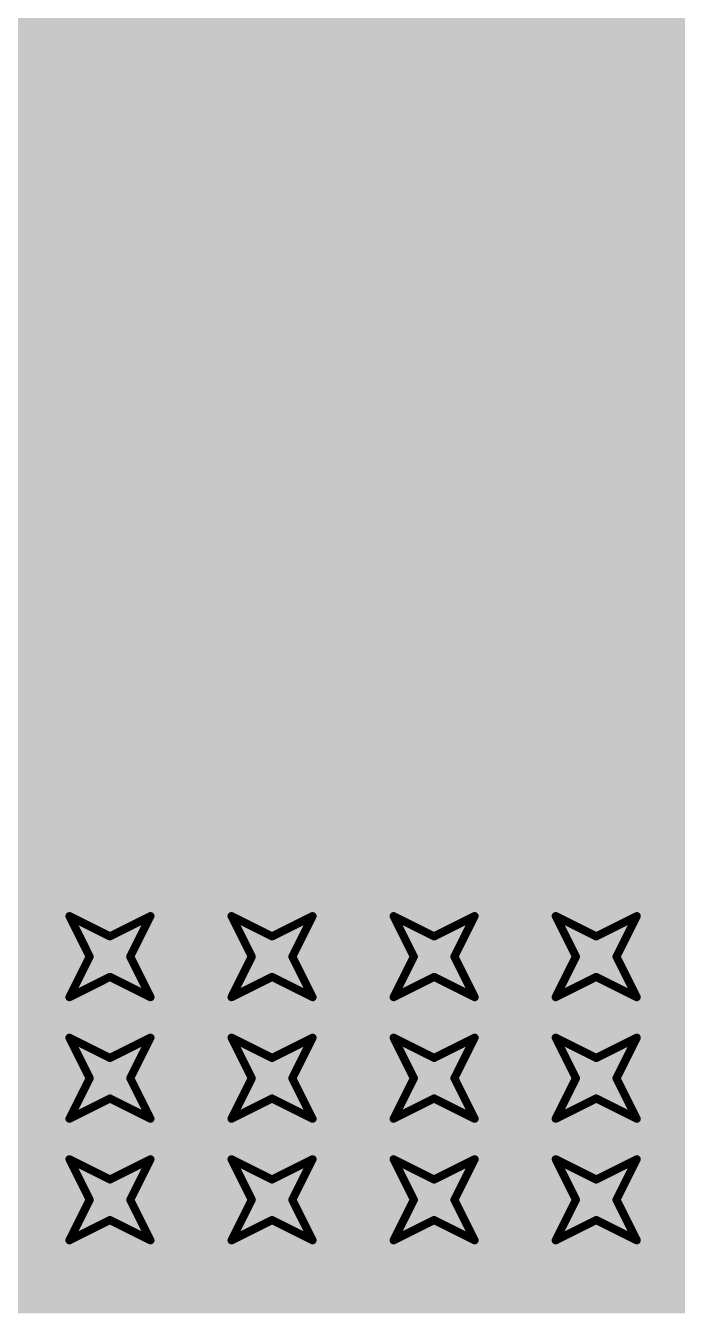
# Model space of a CAD drawing. Header units: inches. Extents: x -11 to 1110, y -7 to 455.
# Drawn here: x 657 to 661.09, y 25.48 to 33.55 of the extents above; entities that cross this region are included whole.
import ezdxf

# ---------------------------------------------------------------- set-up
doc = ezdxf.new("R2010")
doc.units = ezdxf.units.IN
for name, color, linetype in [('Bottom Layer', 5, 'Continuous'), ('Bottom Solder', 6, 'Continuous'), ('Drill Drawing', 1, 'Continuous'), ('Top Layer', 1, 'Continuous'), ('Top Solder', 216, 'Continuous'), ('Via Holes', 16, 'Continuous')]:
    doc.layers.add(name, color=color, linetype=linetype)

msp = doc.modelspace()

# ---------------------------------------------------------------- hatches: boundary and pattern name
at = {"layer": 'Bottom Layer'}
msp.add_hatch(color=5, dxfattribs=at).paths.add_polyline_path([(670.0012, 25.4762), (621.9444, 25.4762), (621.9444, 45.8724), (670.0012, 45.8724)])
h = msp.add_hatch(color=5, dxfattribs=at)
edge = h.paths.add_edge_path()
edge.add_arc((657.5298, 27.7114), 0.3, 0, 360)
h = msp.add_hatch(color=5, dxfattribs=at)
edge = h.paths.add_edge_path()
edge.add_arc((658.5458, 27.7114), 0.3, 0, 360)
h = msp.add_hatch(color=5, dxfattribs=at)
edge = h.paths.add_edge_path()
edge.add_arc((659.5618, 27.7114), 0.3, 0, 360)
h = msp.add_hatch(color=5, dxfattribs=at)
edge = h.paths.add_edge_path()
edge.add_arc((660.5778, 27.7114), 0.3, 0, 360)
h = msp.add_hatch(color=5, dxfattribs=at)
edge = h.paths.add_edge_path()
edge.add_arc((657.5298, 26.9494), 0.3, 0, 360)
h = msp.add_hatch(color=5, dxfattribs=at)
edge = h.paths.add_edge_path()
edge.add_arc((658.5458, 26.9494), 0.3, 0, 360)
h = msp.add_hatch(color=5, dxfattribs=at)
edge = h.paths.add_edge_path()
edge.add_arc((659.5618, 26.9494), 0.3, 0, 360)
h = msp.add_hatch(color=5, dxfattribs=at)
edge = h.paths.add_edge_path()
edge.add_arc((660.5778, 26.9494), 0.3, 0, 360)
h = msp.add_hatch(color=5, dxfattribs=at)
edge = h.paths.add_edge_path()
edge.add_arc((657.5298, 26.1874), 0.3, 0, 360)
h = msp.add_hatch(color=5, dxfattribs=at)
edge = h.paths.add_edge_path()
edge.add_arc((658.5458, 26.1874), 0.3, 0, 360)
h = msp.add_hatch(color=5, dxfattribs=at)
edge = h.paths.add_edge_path()
edge.add_arc((659.5618, 26.1874), 0.3, 0, 360)
h = msp.add_hatch(color=5, dxfattribs=at)
edge = h.paths.add_edge_path()
edge.add_arc((660.5778, 26.1874), 0.3, 0, 360)
at = {"layer": 'Bottom Solder'}
h = msp.add_hatch(color=6, dxfattribs=at)
edge = h.paths.add_edge_path()
edge.add_arc((657.5298, 27.7114), 0.4016, 0, 360)
h = msp.add_hatch(color=6, dxfattribs=at)
edge = h.paths.add_edge_path()
edge.add_arc((658.5458, 27.7114), 0.4016, 0, 360)
h = msp.add_hatch(color=6, dxfattribs=at)
edge = h.paths.add_edge_path()
edge.add_arc((659.5618, 27.7114), 0.4016, 0, 360)
h = msp.add_hatch(color=6, dxfattribs=at)
edge = h.paths.add_edge_path()
edge.add_arc((660.5778, 27.7114), 0.4016, 0, 360)
h = msp.add_hatch(color=6, dxfattribs=at)
edge = h.paths.add_edge_path()
edge.add_arc((657.5298, 26.9494), 0.4016, 0, 360)
h = msp.add_hatch(color=6, dxfattribs=at)
edge = h.paths.add_edge_path()
edge.add_arc((658.5458, 26.9494), 0.4016, 0, 360)
h = msp.add_hatch(color=6, dxfattribs=at)
edge = h.paths.add_edge_path()
edge.add_arc((659.5618, 26.9494), 0.4016, 0, 360)
h = msp.add_hatch(color=6, dxfattribs=at)
edge = h.paths.add_edge_path()
edge.add_arc((660.5778, 26.9494), 0.4016, 0, 360)
h = msp.add_hatch(color=6, dxfattribs=at)
edge = h.paths.add_edge_path()
edge.add_arc((657.5298, 26.1874), 0.4016, 0, 360)
h = msp.add_hatch(color=6, dxfattribs=at)
edge = h.paths.add_edge_path()
edge.add_arc((658.5458, 26.1874), 0.4016, 0, 360)
h = msp.add_hatch(color=6, dxfattribs=at)
edge = h.paths.add_edge_path()
edge.add_arc((659.5618, 26.1874), 0.4016, 0, 360)
h = msp.add_hatch(color=6, dxfattribs=at)
edge = h.paths.add_edge_path()
edge.add_arc((660.5778, 26.1874), 0.4016, 0, 360)
at = {"layer": 'Top Layer'}
msp.add_hatch(color=1, dxfattribs=at).paths.add_polyline_path([(669.4932, 25.4762), (609.8032, 25.4762), (609.8032, 39.878), (669.4932, 39.878)])
h = msp.add_hatch(color=1, dxfattribs=at)
edge = h.paths.add_edge_path()
edge.add_arc((657.5298, 27.7114), 0.3, 0, 360)
h = msp.add_hatch(color=1, dxfattribs=at)
edge = h.paths.add_edge_path()
edge.add_arc((658.5458, 27.7114), 0.3, 0, 360)
h = msp.add_hatch(color=1, dxfattribs=at)
edge = h.paths.add_edge_path()
edge.add_arc((659.5618, 27.7114), 0.3, 0, 360)
h = msp.add_hatch(color=1, dxfattribs=at)
edge = h.paths.add_edge_path()
edge.add_arc((660.5778, 27.7114), 0.3, 0, 360)
h = msp.add_hatch(color=1, dxfattribs=at)
edge = h.paths.add_edge_path()
edge.add_arc((657.5298, 26.9494), 0.3, 0, 360)
h = msp.add_hatch(color=1, dxfattribs=at)
edge = h.paths.add_edge_path()
edge.add_arc((658.5458, 26.9494), 0.3, 0, 360)
h = msp.add_hatch(color=1, dxfattribs=at)
edge = h.paths.add_edge_path()
edge.add_arc((659.5618, 26.9494), 0.3, 0, 360)
h = msp.add_hatch(color=1, dxfattribs=at)
edge = h.paths.add_edge_path()
edge.add_arc((660.5778, 26.9494), 0.3, 0, 360)
h = msp.add_hatch(color=1, dxfattribs=at)
edge = h.paths.add_edge_path()
edge.add_arc((657.5298, 26.1874), 0.3, 0, 360)
h = msp.add_hatch(color=1, dxfattribs=at)
edge = h.paths.add_edge_path()
edge.add_arc((658.5458, 26.1874), 0.3, 0, 360)
h = msp.add_hatch(color=1, dxfattribs=at)
edge = h.paths.add_edge_path()
edge.add_arc((659.5618, 26.1874), 0.3, 0, 360)
h = msp.add_hatch(color=1, dxfattribs=at)
edge = h.paths.add_edge_path()
edge.add_arc((660.5778, 26.1874), 0.3, 0, 360)
at = {"layer": 'Top Solder'}
h = msp.add_hatch(color=216, dxfattribs=at)
edge = h.paths.add_edge_path()
edge.add_arc((657.5298, 27.7114), 0.4016, 0, 360)
h = msp.add_hatch(color=216, dxfattribs=at)
edge = h.paths.add_edge_path()
edge.add_arc((658.5458, 27.7114), 0.4016, 0, 360)
h = msp.add_hatch(color=216, dxfattribs=at)
edge = h.paths.add_edge_path()
edge.add_arc((659.5618, 27.7114), 0.4016, 0, 360)
h = msp.add_hatch(color=216, dxfattribs=at)
edge = h.paths.add_edge_path()
edge.add_arc((660.5778, 27.7114), 0.4016, 0, 360)
h = msp.add_hatch(color=216, dxfattribs=at)
edge = h.paths.add_edge_path()
edge.add_arc((657.5298, 26.9494), 0.4016, 0, 360)
h = msp.add_hatch(color=216, dxfattribs=at)
edge = h.paths.add_edge_path()
edge.add_arc((658.5458, 26.9494), 0.4016, 0, 360)
h = msp.add_hatch(color=216, dxfattribs=at)
edge = h.paths.add_edge_path()
edge.add_arc((659.5618, 26.9494), 0.4016, 0, 360)
h = msp.add_hatch(color=216, dxfattribs=at)
edge = h.paths.add_edge_path()
edge.add_arc((660.5778, 26.9494), 0.4016, 0, 360)
h = msp.add_hatch(color=216, dxfattribs=at)
edge = h.paths.add_edge_path()
edge.add_arc((657.5298, 26.1874), 0.4016, 0, 360)
h = msp.add_hatch(color=216, dxfattribs=at)
edge = h.paths.add_edge_path()
edge.add_arc((658.5458, 26.1874), 0.4016, 0, 360)
h = msp.add_hatch(color=216, dxfattribs=at)
edge = h.paths.add_edge_path()
edge.add_arc((659.5618, 26.1874), 0.4016, 0, 360)
h = msp.add_hatch(color=216, dxfattribs=at)
edge = h.paths.add_edge_path()
edge.add_arc((660.5778, 26.1874), 0.4016, 0, 360)
at = {"layer": 'Via Holes'}
h = msp.add_hatch(color=7, dxfattribs=at)
edge = h.paths.add_edge_path()
edge.add_arc((657.5298, 27.7114), 0.15, 0, 360)
h = msp.add_hatch(color=7, dxfattribs=at)
edge = h.paths.add_edge_path()
edge.add_arc((658.5458, 27.7114), 0.15, 0, 360)
h = msp.add_hatch(color=7, dxfattribs=at)
edge = h.paths.add_edge_path()
edge.add_arc((659.5618, 27.7114), 0.15, 0, 360)
h = msp.add_hatch(color=7, dxfattribs=at)
edge = h.paths.add_edge_path()
edge.add_arc((660.5778, 27.7114), 0.15, 0, 360)
h = msp.add_hatch(color=7, dxfattribs=at)
edge = h.paths.add_edge_path()
edge.add_arc((657.5298, 26.9494), 0.15, 0, 360)
h = msp.add_hatch(color=7, dxfattribs=at)
edge = h.paths.add_edge_path()
edge.add_arc((658.5458, 26.9494), 0.15, 0, 360)
h = msp.add_hatch(color=7, dxfattribs=at)
edge = h.paths.add_edge_path()
edge.add_arc((659.5618, 26.9494), 0.15, 0, 360)
h = msp.add_hatch(color=7, dxfattribs=at)
edge = h.paths.add_edge_path()
edge.add_arc((660.5778, 26.9494), 0.15, 0, 360)
h = msp.add_hatch(color=7, dxfattribs=at)
edge = h.paths.add_edge_path()
edge.add_arc((657.5298, 26.1874), 0.15, 0, 360)
h = msp.add_hatch(color=7, dxfattribs=at)
edge = h.paths.add_edge_path()
edge.add_arc((658.5458, 26.1874), 0.15, 0, 360)
h = msp.add_hatch(color=7, dxfattribs=at)
edge = h.paths.add_edge_path()
edge.add_arc((659.5618, 26.1874), 0.15, 0, 360)
h = msp.add_hatch(color=7, dxfattribs=at)
edge = h.paths.add_edge_path()
edge.add_arc((660.5778, 26.1874), 0.15, 0, 360)

# ---------------------------------------------------------------- linework, layer by layer
at = {"layer": 'Drill Drawing'}
for points in [[(657.2758, 27.9654, 0.0508, 0.0508, 0), (657.5298, 27.8384, 0.0508, 0.0508, 0)], [(657.2758, 27.9654, 0.0508, 0.0508, 0), (657.4028, 27.7114, 0.0508, 0.0508, 0)], [(657.5298, 27.8384, 0.0508, 0.0508, 0), (657.7838, 27.9654, 0.0508, 0.0508, 0)], [(657.6568, 27.7114, 0.0508, 0.0508, 0), (657.7838, 27.9654, 0.0508, 0.0508, 0)], [(658.2918, 27.9654, 0.0508, 0.0508, 0), (658.5458, 27.8384, 0.0508, 0.0508, 0)], [(658.2918, 27.9654, 0.0508, 0.0508, 0), (658.4188, 27.7114, 0.0508, 0.0508, 0)], [(658.5458, 27.8384, 0.0508, 0.0508, 0), (658.7998, 27.9654, 0.0508, 0.0508, 0)], [(658.6728, 27.7114, 0.0508, 0.0508, 0), (658.7998, 27.9654, 0.0508, 0.0508, 0)], [(659.3078, 27.9654, 0.0508, 0.0508, 0), (659.5618, 27.8384, 0.0508, 0.0508, 0)], [(659.3078, 27.9654, 0.0508, 0.0508, 0), (659.4348, 27.7114, 0.0508, 0.0508, 0)], [(659.5618, 27.8384, 0.0508, 0.0508, 0), (659.8158, 27.9654, 0.0508, 0.0508, 0)], [(659.6888, 27.7114, 0.0508, 0.0508, 0), (659.8158, 27.9654, 0.0508, 0.0508, 0)], [(660.3238, 27.9654, 0.0508, 0.0508, 0), (660.5778, 27.8384, 0.0508, 0.0508, 0)], [(660.3238, 27.9654, 0.0508, 0.0508, 0), (660.4508, 27.7114, 0.0508, 0.0508, 0)], [(660.5778, 27.8384, 0.0508, 0.0508, 0), (660.8318, 27.9654, 0.0508, 0.0508, 0)], [(660.7048, 27.7114, 0.0508, 0.0508, 0), (660.8318, 27.9654, 0.0508, 0.0508, 0)], [(657.2758, 27.4574, 0.0508, 0.0508, 0), (657.4028, 27.7114, 0.0508, 0.0508, 0)], [(657.6568, 27.7114, 0.0508, 0.0508, 0), (657.7838, 27.4574, 0.0508, 0.0508, 0)], [(658.2918, 27.4574, 0.0508, 0.0508, 0), (658.4188, 27.7114, 0.0508, 0.0508, 0)], [(658.6728, 27.7114, 0.0508, 0.0508, 0), (658.7998, 27.4574, 0.0508, 0.0508, 0)], [(659.3078, 27.4574, 0.0508, 0.0508, 0), (659.4348, 27.7114, 0.0508, 0.0508, 0)], [(659.6888, 27.7114, 0.0508, 0.0508, 0), (659.8158, 27.4574, 0.0508, 0.0508, 0)], [(660.3238, 27.4574, 0.0508, 0.0508, 0), (660.4508, 27.7114, 0.0508, 0.0508, 0)], [(660.7048, 27.7114, 0.0508, 0.0508, 0), (660.8318, 27.4574, 0.0508, 0.0508, 0)], [(657.2758, 27.4574, 0.0508, 0.0508, 0), (657.5298, 27.5844, 0.0508, 0.0508, 0)], [(657.5298, 27.5844, 0.0508, 0.0508, 0), (657.7838, 27.4574, 0.0508, 0.0508, 0)], [(658.2918, 27.4574, 0.0508, 0.0508, 0), (658.5458, 27.5844, 0.0508, 0.0508, 0)], [(658.5458, 27.5844, 0.0508, 0.0508, 0), (658.7998, 27.4574, 0.0508, 0.0508, 0)], [(659.3078, 27.4574, 0.0508, 0.0508, 0), (659.5618, 27.5844, 0.0508, 0.0508, 0)], [(659.5618, 27.5844, 0.0508, 0.0508, 0), (659.8158, 27.4574, 0.0508, 0.0508, 0)], [(660.3238, 27.4574, 0.0508, 0.0508, 0), (660.5778, 27.5844, 0.0508, 0.0508, 0)], [(660.5778, 27.5844, 0.0508, 0.0508, 0), (660.8318, 27.4574, 0.0508, 0.0508, 0)], [(657.2758, 27.2034, 0.0508, 0.0508, 0), (657.5298, 27.0764, 0.0508, 0.0508, 0)], [(657.2758, 27.2034, 0.0508, 0.0508, 0), (657.4028, 26.9494, 0.0508, 0.0508, 0)], [(657.5298, 27.0764, 0.0508, 0.0508, 0), (657.7838, 27.2034, 0.0508, 0.0508, 0)], [(657.6568, 26.9494, 0.0508, 0.0508, 0), (657.7838, 27.2034, 0.0508, 0.0508, 0)], [(658.2918, 27.2034, 0.0508, 0.0508, 0), (658.5458, 27.0764, 0.0508, 0.0508, 0)], [(658.2918, 27.2034, 0.0508, 0.0508, 0), (658.4188, 26.9494, 0.0508, 0.0508, 0)], [(658.5458, 27.0764, 0.0508, 0.0508, 0), (658.7998, 27.2034, 0.0508, 0.0508, 0)], [(658.6728, 26.9494, 0.0508, 0.0508, 0), (658.7998, 27.2034, 0.0508, 0.0508, 0)], [(659.3078, 27.2034, 0.0508, 0.0508, 0), (659.5618, 27.0764, 0.0508, 0.0508, 0)], [(659.3078, 27.2034, 0.0508, 0.0508, 0), (659.4348, 26.9494, 0.0508, 0.0508, 0)], [(659.5618, 27.0764, 0.0508, 0.0508, 0), (659.8158, 27.2034, 0.0508, 0.0508, 0)], [(659.6888, 26.9494, 0.0508, 0.0508, 0), (659.8158, 27.2034, 0.0508, 0.0508, 0)], [(660.3238, 27.2034, 0.0508, 0.0508, 0), (660.5778, 27.0764, 0.0508, 0.0508, 0)], [(660.3238, 27.2034, 0.0508, 0.0508, 0), (660.4508, 26.9494, 0.0508, 0.0508, 0)], [(660.5778, 27.0764, 0.0508, 0.0508, 0), (660.8318, 27.2034, 0.0508, 0.0508, 0)], [(660.7048, 26.9494, 0.0508, 0.0508, 0), (660.8318, 27.2034, 0.0508, 0.0508, 0)], [(657.2758, 26.6954, 0.0508, 0.0508, 0), (657.4028, 26.9494, 0.0508, 0.0508, 0)], [(657.6568, 26.9494, 0.0508, 0.0508, 0), (657.7838, 26.6954, 0.0508, 0.0508, 0)], [(658.2918, 26.6954, 0.0508, 0.0508, 0), (658.4188, 26.9494, 0.0508, 0.0508, 0)], [(658.6728, 26.9494, 0.0508, 0.0508, 0), (658.7998, 26.6954, 0.0508, 0.0508, 0)], [(659.3078, 26.6954, 0.0508, 0.0508, 0), (659.4348, 26.9494, 0.0508, 0.0508, 0)], [(659.6888, 26.9494, 0.0508, 0.0508, 0), (659.8158, 26.6954, 0.0508, 0.0508, 0)], [(660.3238, 26.6954, 0.0508, 0.0508, 0), (660.4508, 26.9494, 0.0508, 0.0508, 0)], [(660.7048, 26.9494, 0.0508, 0.0508, 0), (660.8318, 26.6954, 0.0508, 0.0508, 0)], [(657.2758, 26.6954, 0.0508, 0.0508, 0), (657.5298, 26.8224, 0.0508, 0.0508, 0)], [(657.5298, 26.8224, 0.0508, 0.0508, 0), (657.7838, 26.6954, 0.0508, 0.0508, 0)], [(658.2918, 26.6954, 0.0508, 0.0508, 0), (658.5458, 26.8224, 0.0508, 0.0508, 0)], [(658.5458, 26.8224, 0.0508, 0.0508, 0), (658.7998, 26.6954, 0.0508, 0.0508, 0)], [(659.3078, 26.6954, 0.0508, 0.0508, 0), (659.5618, 26.8224, 0.0508, 0.0508, 0)], [(659.5618, 26.8224, 0.0508, 0.0508, 0), (659.8158, 26.6954, 0.0508, 0.0508, 0)], [(660.3238, 26.6954, 0.0508, 0.0508, 0), (660.5778, 26.8224, 0.0508, 0.0508, 0)], [(660.5778, 26.8224, 0.0508, 0.0508, 0), (660.8318, 26.6954, 0.0508, 0.0508, 0)], [(657.2758, 26.4414, 0.0508, 0.0508, 0), (657.5298, 26.3144, 0.0508, 0.0508, 0)], [(657.2758, 26.4414, 0.0508, 0.0508, 0), (657.4028, 26.1874, 0.0508, 0.0508, 0)], [(657.5298, 26.3144, 0.0508, 0.0508, 0), (657.7838, 26.4414, 0.0508, 0.0508, 0)], [(657.6568, 26.1874, 0.0508, 0.0508, 0), (657.7838, 26.4414, 0.0508, 0.0508, 0)], [(658.2918, 26.4414, 0.0508, 0.0508, 0), (658.5458, 26.3144, 0.0508, 0.0508, 0)], [(658.2918, 26.4414, 0.0508, 0.0508, 0), (658.4188, 26.1874, 0.0508, 0.0508, 0)], [(658.5458, 26.3144, 0.0508, 0.0508, 0), (658.7998, 26.4414, 0.0508, 0.0508, 0)], [(658.6728, 26.1874, 0.0508, 0.0508, 0), (658.7998, 26.4414, 0.0508, 0.0508, 0)], [(659.3078, 26.4414, 0.0508, 0.0508, 0), (659.5618, 26.3144, 0.0508, 0.0508, 0)], [(659.3078, 26.4414, 0.0508, 0.0508, 0), (659.4348, 26.1874, 0.0508, 0.0508, 0)], [(659.5618, 26.3144, 0.0508, 0.0508, 0), (659.8158, 26.4414, 0.0508, 0.0508, 0)], [(659.6888, 26.1874, 0.0508, 0.0508, 0), (659.8158, 26.4414, 0.0508, 0.0508, 0)], [(660.3238, 26.4414, 0.0508, 0.0508, 0), (660.5778, 26.3144, 0.0508, 0.0508, 0)], [(660.3238, 26.4414, 0.0508, 0.0508, 0), (660.4508, 26.1874, 0.0508, 0.0508, 0)], [(660.5778, 26.3144, 0.0508, 0.0508, 0), (660.8318, 26.4414, 0.0508, 0.0508, 0)], [(660.7048, 26.1874, 0.0508, 0.0508, 0), (660.8318, 26.4414, 0.0508, 0.0508, 0)], [(657.2758, 25.9334, 0.0508, 0.0508, 0), (657.4028, 26.1874, 0.0508, 0.0508, 0)], [(657.6568, 26.1874, 0.0508, 0.0508, 0), (657.7838, 25.9334, 0.0508, 0.0508, 0)], [(658.2918, 25.9334, 0.0508, 0.0508, 0), (658.4188, 26.1874, 0.0508, 0.0508, 0)], [(658.6728, 26.1874, 0.0508, 0.0508, 0), (658.7998, 25.9334, 0.0508, 0.0508, 0)], [(659.3078, 25.9334, 0.0508, 0.0508, 0), (659.4348, 26.1874, 0.0508, 0.0508, 0)], [(659.6888, 26.1874, 0.0508, 0.0508, 0), (659.8158, 25.9334, 0.0508, 0.0508, 0)], [(660.3238, 25.9334, 0.0508, 0.0508, 0), (660.4508, 26.1874, 0.0508, 0.0508, 0)], [(660.7048, 26.1874, 0.0508, 0.0508, 0), (660.8318, 25.9334, 0.0508, 0.0508, 0)], [(657.2758, 25.9334, 0.0508, 0.0508, 0), (657.5298, 26.0604, 0.0508, 0.0508, 0)], [(657.5298, 26.0604, 0.0508, 0.0508, 0), (657.7838, 25.9334, 0.0508, 0.0508, 0)], [(658.2918, 25.9334, 0.0508, 0.0508, 0), (658.5458, 26.0604, 0.0508, 0.0508, 0)], [(658.5458, 26.0604, 0.0508, 0.0508, 0), (658.7998, 25.9334, 0.0508, 0.0508, 0)], [(659.3078, 25.9334, 0.0508, 0.0508, 0), (659.5618, 26.0604, 0.0508, 0.0508, 0)], [(659.5618, 26.0604, 0.0508, 0.0508, 0), (659.8158, 25.9334, 0.0508, 0.0508, 0)], [(660.3238, 25.9334, 0.0508, 0.0508, 0), (660.5778, 26.0604, 0.0508, 0.0508, 0)], [(660.5778, 26.0604, 0.0508, 0.0508, 0), (660.8318, 25.9334, 0.0508, 0.0508, 0)]]:
    msp.add_lwpolyline(points, format="xyseb", dxfattribs=at)
for points in [[(657.2631, 27.9654, 0.0254, 0.0254, 1), (657.2885, 27.9654, 0.0254, 0.0254, 1)], [(657.2631, 27.9654, 0.0254, 0.0254, 1), (657.2885, 27.9654, 0.0254, 0.0254, 1)], [(657.7711, 27.9654, 0.0254, 0.0254, 1), (657.7965, 27.9654, 0.0254, 0.0254, 1)], [(657.7711, 27.9654, 0.0254, 0.0254, 1), (657.7965, 27.9654, 0.0254, 0.0254, 1)], [(658.2791, 27.9654, 0.0254, 0.0254, 1), (658.3045, 27.9654, 0.0254, 0.0254, 1)], [(658.2791, 27.9654, 0.0254, 0.0254, 1), (658.3045, 27.9654, 0.0254, 0.0254, 1)], [(658.7871, 27.9654, 0.0254, 0.0254, 1), (658.8125, 27.9654, 0.0254, 0.0254, 1)], [(658.7871, 27.9654, 0.0254, 0.0254, 1), (658.8125, 27.9654, 0.0254, 0.0254, 1)], [(659.2951, 27.9654, 0.0254, 0.0254, 1), (659.3205, 27.9654, 0.0254, 0.0254, 1)], [(659.2951, 27.9654, 0.0254, 0.0254, 1), (659.3205, 27.9654, 0.0254, 0.0254, 1)], [(659.8031, 27.9654, 0.0254, 0.0254, 1), (659.8285, 27.9654, 0.0254, 0.0254, 1)], [(659.8031, 27.9654, 0.0254, 0.0254, 1), (659.8285, 27.9654, 0.0254, 0.0254, 1)], [(660.3111, 27.9654, 0.0254, 0.0254, 1), (660.3365, 27.9654, 0.0254, 0.0254, 1)], [(660.3111, 27.9654, 0.0254, 0.0254, 1), (660.3365, 27.9654, 0.0254, 0.0254, 1)], [(660.8191, 27.9654, 0.0254, 0.0254, 1), (660.8445, 27.9654, 0.0254, 0.0254, 1)], [(660.8191, 27.9654, 0.0254, 0.0254, 1), (660.8445, 27.9654, 0.0254, 0.0254, 1)], [(657.5171, 27.8384, 0.0254, 0.0254, 1), (657.5425, 27.8384, 0.0254, 0.0254, 1)], [(657.5171, 27.8384, 0.0254, 0.0254, 1), (657.5425, 27.8384, 0.0254, 0.0254, 1)], [(658.5331, 27.8384, 0.0254, 0.0254, 1), (658.5585, 27.8384, 0.0254, 0.0254, 1)], [(658.5331, 27.8384, 0.0254, 0.0254, 1), (658.5585, 27.8384, 0.0254, 0.0254, 1)], [(659.5491, 27.8384, 0.0254, 0.0254, 1), (659.5745, 27.8384, 0.0254, 0.0254, 1)], [(659.5491, 27.8384, 0.0254, 0.0254, 1), (659.5745, 27.8384, 0.0254, 0.0254, 1)], [(660.5651, 27.8384, 0.0254, 0.0254, 1), (660.5905, 27.8384, 0.0254, 0.0254, 1)], [(660.5651, 27.8384, 0.0254, 0.0254, 1), (660.5905, 27.8384, 0.0254, 0.0254, 1)], [(657.3901, 27.7114, 0.0254, 0.0254, 1), (657.4155, 27.7114, 0.0254, 0.0254, 1)], [(657.3901, 27.7114, 0.0254, 0.0254, 1), (657.4155, 27.7114, 0.0254, 0.0254, 1)], [(657.6441, 27.7114, 0.0254, 0.0254, 1), (657.6695, 27.7114, 0.0254, 0.0254, 1)], [(657.6441, 27.7114, 0.0254, 0.0254, 1), (657.6695, 27.7114, 0.0254, 0.0254, 1)], [(658.4061, 27.7114, 0.0254, 0.0254, 1), (658.4315, 27.7114, 0.0254, 0.0254, 1)], [(658.4061, 27.7114, 0.0254, 0.0254, 1), (658.4315, 27.7114, 0.0254, 0.0254, 1)], [(658.6601, 27.7114, 0.0254, 0.0254, 1), (658.6855, 27.7114, 0.0254, 0.0254, 1)], [(658.6601, 27.7114, 0.0254, 0.0254, 1), (658.6855, 27.7114, 0.0254, 0.0254, 1)], [(659.4221, 27.7114, 0.0254, 0.0254, 1), (659.4475, 27.7114, 0.0254, 0.0254, 1)], [(659.4221, 27.7114, 0.0254, 0.0254, 1), (659.4475, 27.7114, 0.0254, 0.0254, 1)], [(659.6761, 27.7114, 0.0254, 0.0254, 1), (659.7015, 27.7114, 0.0254, 0.0254, 1)], [(659.6761, 27.7114, 0.0254, 0.0254, 1), (659.7015, 27.7114, 0.0254, 0.0254, 1)], [(660.4381, 27.7114, 0.0254, 0.0254, 1), (660.4635, 27.7114, 0.0254, 0.0254, 1)], [(660.4381, 27.7114, 0.0254, 0.0254, 1), (660.4635, 27.7114, 0.0254, 0.0254, 1)], [(660.6921, 27.7114, 0.0254, 0.0254, 1), (660.7175, 27.7114, 0.0254, 0.0254, 1)], [(660.6921, 27.7114, 0.0254, 0.0254, 1), (660.7175, 27.7114, 0.0254, 0.0254, 1)], [(657.5171, 27.5844, 0.0254, 0.0254, 1), (657.5425, 27.5844, 0.0254, 0.0254, 1)], [(657.5171, 27.5844, 0.0254, 0.0254, 1), (657.5425, 27.5844, 0.0254, 0.0254, 1)], [(658.5331, 27.5844, 0.0254, 0.0254, 1), (658.5585, 27.5844, 0.0254, 0.0254, 1)], [(658.5331, 27.5844, 0.0254, 0.0254, 1), (658.5585, 27.5844, 0.0254, 0.0254, 1)], [(659.5491, 27.5844, 0.0254, 0.0254, 1), (659.5745, 27.5844, 0.0254, 0.0254, 1)], [(659.5491, 27.5844, 0.0254, 0.0254, 1), (659.5745, 27.5844, 0.0254, 0.0254, 1)], [(660.5651, 27.5844, 0.0254, 0.0254, 1), (660.5905, 27.5844, 0.0254, 0.0254, 1)], [(660.5651, 27.5844, 0.0254, 0.0254, 1), (660.5905, 27.5844, 0.0254, 0.0254, 1)], [(657.2631, 27.4574, 0.0254, 0.0254, 1), (657.2885, 27.4574, 0.0254, 0.0254, 1)], [(657.2631, 27.4574, 0.0254, 0.0254, 1), (657.2885, 27.4574, 0.0254, 0.0254, 1)], [(657.7711, 27.4574, 0.0254, 0.0254, 1), (657.7965, 27.4574, 0.0254, 0.0254, 1)], [(657.7711, 27.4574, 0.0254, 0.0254, 1), (657.7965, 27.4574, 0.0254, 0.0254, 1)], [(658.2791, 27.4574, 0.0254, 0.0254, 1), (658.3045, 27.4574, 0.0254, 0.0254, 1)], [(658.2791, 27.4574, 0.0254, 0.0254, 1), (658.3045, 27.4574, 0.0254, 0.0254, 1)], [(658.7871, 27.4574, 0.0254, 0.0254, 1), (658.8125, 27.4574, 0.0254, 0.0254, 1)], [(658.7871, 27.4574, 0.0254, 0.0254, 1), (658.8125, 27.4574, 0.0254, 0.0254, 1)], [(659.2951, 27.4574, 0.0254, 0.0254, 1), (659.3205, 27.4574, 0.0254, 0.0254, 1)], [(659.2951, 27.4574, 0.0254, 0.0254, 1), (659.3205, 27.4574, 0.0254, 0.0254, 1)], [(659.8031, 27.4574, 0.0254, 0.0254, 1), (659.8285, 27.4574, 0.0254, 0.0254, 1)], [(659.8031, 27.4574, 0.0254, 0.0254, 1), (659.8285, 27.4574, 0.0254, 0.0254, 1)], [(660.3111, 27.4574, 0.0254, 0.0254, 1), (660.3365, 27.4574, 0.0254, 0.0254, 1)], [(660.3111, 27.4574, 0.0254, 0.0254, 1), (660.3365, 27.4574, 0.0254, 0.0254, 1)], [(660.8191, 27.4574, 0.0254, 0.0254, 1), (660.8445, 27.4574, 0.0254, 0.0254, 1)], [(660.8191, 27.4574, 0.0254, 0.0254, 1), (660.8445, 27.4574, 0.0254, 0.0254, 1)], [(657.2631, 27.2034, 0.0254, 0.0254, 1), (657.2885, 27.2034, 0.0254, 0.0254, 1)], [(657.2631, 27.2034, 0.0254, 0.0254, 1), (657.2885, 27.2034, 0.0254, 0.0254, 1)], [(657.7711, 27.2034, 0.0254, 0.0254, 1), (657.7965, 27.2034, 0.0254, 0.0254, 1)], [(657.7711, 27.2034, 0.0254, 0.0254, 1), (657.7965, 27.2034, 0.0254, 0.0254, 1)], [(658.2791, 27.2034, 0.0254, 0.0254, 1), (658.3045, 27.2034, 0.0254, 0.0254, 1)], [(658.2791, 27.2034, 0.0254, 0.0254, 1), (658.3045, 27.2034, 0.0254, 0.0254, 1)], [(658.7871, 27.2034, 0.0254, 0.0254, 1), (658.8125, 27.2034, 0.0254, 0.0254, 1)], [(658.7871, 27.2034, 0.0254, 0.0254, 1), (658.8125, 27.2034, 0.0254, 0.0254, 1)], [(659.2951, 27.2034, 0.0254, 0.0254, 1), (659.3205, 27.2034, 0.0254, 0.0254, 1)], [(659.2951, 27.2034, 0.0254, 0.0254, 1), (659.3205, 27.2034, 0.0254, 0.0254, 1)], [(659.8031, 27.2034, 0.0254, 0.0254, 1), (659.8285, 27.2034, 0.0254, 0.0254, 1)], [(659.8031, 27.2034, 0.0254, 0.0254, 1), (659.8285, 27.2034, 0.0254, 0.0254, 1)], [(660.3111, 27.2034, 0.0254, 0.0254, 1), (660.3365, 27.2034, 0.0254, 0.0254, 1)], [(660.3111, 27.2034, 0.0254, 0.0254, 1), (660.3365, 27.2034, 0.0254, 0.0254, 1)], [(660.8191, 27.2034, 0.0254, 0.0254, 1), (660.8445, 27.2034, 0.0254, 0.0254, 1)], [(660.8191, 27.2034, 0.0254, 0.0254, 1), (660.8445, 27.2034, 0.0254, 0.0254, 1)], [(657.5171, 27.0764, 0.0254, 0.0254, 1), (657.5425, 27.0764, 0.0254, 0.0254, 1)], [(657.5171, 27.0764, 0.0254, 0.0254, 1), (657.5425, 27.0764, 0.0254, 0.0254, 1)], [(658.5331, 27.0764, 0.0254, 0.0254, 1), (658.5585, 27.0764, 0.0254, 0.0254, 1)], [(658.5331, 27.0764, 0.0254, 0.0254, 1), (658.5585, 27.0764, 0.0254, 0.0254, 1)], [(659.5491, 27.0764, 0.0254, 0.0254, 1), (659.5745, 27.0764, 0.0254, 0.0254, 1)], [(659.5491, 27.0764, 0.0254, 0.0254, 1), (659.5745, 27.0764, 0.0254, 0.0254, 1)], [(660.5651, 27.0764, 0.0254, 0.0254, 1), (660.5905, 27.0764, 0.0254, 0.0254, 1)], [(660.5651, 27.0764, 0.0254, 0.0254, 1), (660.5905, 27.0764, 0.0254, 0.0254, 1)], [(657.3901, 26.9494, 0.0254, 0.0254, 1), (657.4155, 26.9494, 0.0254, 0.0254, 1)], [(657.3901, 26.9494, 0.0254, 0.0254, 1), (657.4155, 26.9494, 0.0254, 0.0254, 1)], [(657.6441, 26.9494, 0.0254, 0.0254, 1), (657.6695, 26.9494, 0.0254, 0.0254, 1)], [(657.6441, 26.9494, 0.0254, 0.0254, 1), (657.6695, 26.9494, 0.0254, 0.0254, 1)], [(658.4061, 26.9494, 0.0254, 0.0254, 1), (658.4315, 26.9494, 0.0254, 0.0254, 1)], [(658.4061, 26.9494, 0.0254, 0.0254, 1), (658.4315, 26.9494, 0.0254, 0.0254, 1)], [(658.6601, 26.9494, 0.0254, 0.0254, 1), (658.6855, 26.9494, 0.0254, 0.0254, 1)], [(658.6601, 26.9494, 0.0254, 0.0254, 1), (658.6855, 26.9494, 0.0254, 0.0254, 1)], [(659.4221, 26.9494, 0.0254, 0.0254, 1), (659.4475, 26.9494, 0.0254, 0.0254, 1)], [(659.4221, 26.9494, 0.0254, 0.0254, 1), (659.4475, 26.9494, 0.0254, 0.0254, 1)], [(659.6761, 26.9494, 0.0254, 0.0254, 1), (659.7015, 26.9494, 0.0254, 0.0254, 1)], [(659.6761, 26.9494, 0.0254, 0.0254, 1), (659.7015, 26.9494, 0.0254, 0.0254, 1)], [(660.4381, 26.9494, 0.0254, 0.0254, 1), (660.4635, 26.9494, 0.0254, 0.0254, 1)], [(660.4381, 26.9494, 0.0254, 0.0254, 1), (660.4635, 26.9494, 0.0254, 0.0254, 1)], [(660.6921, 26.9494, 0.0254, 0.0254, 1), (660.7175, 26.9494, 0.0254, 0.0254, 1)], [(660.6921, 26.9494, 0.0254, 0.0254, 1), (660.7175, 26.9494, 0.0254, 0.0254, 1)], [(657.5171, 26.8224, 0.0254, 0.0254, 1), (657.5425, 26.8224, 0.0254, 0.0254, 1)], [(657.5171, 26.8224, 0.0254, 0.0254, 1), (657.5425, 26.8224, 0.0254, 0.0254, 1)], [(658.5331, 26.8224, 0.0254, 0.0254, 1), (658.5585, 26.8224, 0.0254, 0.0254, 1)], [(658.5331, 26.8224, 0.0254, 0.0254, 1), (658.5585, 26.8224, 0.0254, 0.0254, 1)], [(659.5491, 26.8224, 0.0254, 0.0254, 1), (659.5745, 26.8224, 0.0254, 0.0254, 1)], [(659.5491, 26.8224, 0.0254, 0.0254, 1), (659.5745, 26.8224, 0.0254, 0.0254, 1)], [(660.5651, 26.8224, 0.0254, 0.0254, 1), (660.5905, 26.8224, 0.0254, 0.0254, 1)], [(660.5651, 26.8224, 0.0254, 0.0254, 1), (660.5905, 26.8224, 0.0254, 0.0254, 1)], [(657.2631, 26.6954, 0.0254, 0.0254, 1), (657.2885, 26.6954, 0.0254, 0.0254, 1)], [(657.2631, 26.6954, 0.0254, 0.0254, 1), (657.2885, 26.6954, 0.0254, 0.0254, 1)], [(657.7711, 26.6954, 0.0254, 0.0254, 1), (657.7965, 26.6954, 0.0254, 0.0254, 1)], [(657.7711, 26.6954, 0.0254, 0.0254, 1), (657.7965, 26.6954, 0.0254, 0.0254, 1)], [(658.2791, 26.6954, 0.0254, 0.0254, 1), (658.3045, 26.6954, 0.0254, 0.0254, 1)], [(658.2791, 26.6954, 0.0254, 0.0254, 1), (658.3045, 26.6954, 0.0254, 0.0254, 1)], [(658.7871, 26.6954, 0.0254, 0.0254, 1), (658.8125, 26.6954, 0.0254, 0.0254, 1)], [(658.7871, 26.6954, 0.0254, 0.0254, 1), (658.8125, 26.6954, 0.0254, 0.0254, 1)], [(659.2951, 26.6954, 0.0254, 0.0254, 1), (659.3205, 26.6954, 0.0254, 0.0254, 1)], [(659.2951, 26.6954, 0.0254, 0.0254, 1), (659.3205, 26.6954, 0.0254, 0.0254, 1)], [(659.8031, 26.6954, 0.0254, 0.0254, 1), (659.8285, 26.6954, 0.0254, 0.0254, 1)], [(659.8031, 26.6954, 0.0254, 0.0254, 1), (659.8285, 26.6954, 0.0254, 0.0254, 1)], [(660.3111, 26.6954, 0.0254, 0.0254, 1), (660.3365, 26.6954, 0.0254, 0.0254, 1)], [(660.3111, 26.6954, 0.0254, 0.0254, 1), (660.3365, 26.6954, 0.0254, 0.0254, 1)], [(660.8191, 26.6954, 0.0254, 0.0254, 1), (660.8445, 26.6954, 0.0254, 0.0254, 1)], [(660.8191, 26.6954, 0.0254, 0.0254, 1), (660.8445, 26.6954, 0.0254, 0.0254, 1)], [(657.2631, 26.4414, 0.0254, 0.0254, 1), (657.2885, 26.4414, 0.0254, 0.0254, 1)], [(657.2631, 26.4414, 0.0254, 0.0254, 1), (657.2885, 26.4414, 0.0254, 0.0254, 1)], [(657.7711, 26.4414, 0.0254, 0.0254, 1), (657.7965, 26.4414, 0.0254, 0.0254, 1)], [(657.7711, 26.4414, 0.0254, 0.0254, 1), (657.7965, 26.4414, 0.0254, 0.0254, 1)], [(658.2791, 26.4414, 0.0254, 0.0254, 1), (658.3045, 26.4414, 0.0254, 0.0254, 1)], [(658.2791, 26.4414, 0.0254, 0.0254, 1), (658.3045, 26.4414, 0.0254, 0.0254, 1)], [(658.7871, 26.4414, 0.0254, 0.0254, 1), (658.8125, 26.4414, 0.0254, 0.0254, 1)], [(658.7871, 26.4414, 0.0254, 0.0254, 1), (658.8125, 26.4414, 0.0254, 0.0254, 1)], [(659.2951, 26.4414, 0.0254, 0.0254, 1), (659.3205, 26.4414, 0.0254, 0.0254, 1)], [(659.2951, 26.4414, 0.0254, 0.0254, 1), (659.3205, 26.4414, 0.0254, 0.0254, 1)], [(659.8031, 26.4414, 0.0254, 0.0254, 1), (659.8285, 26.4414, 0.0254, 0.0254, 1)], [(659.8031, 26.4414, 0.0254, 0.0254, 1), (659.8285, 26.4414, 0.0254, 0.0254, 1)], [(660.3111, 26.4414, 0.0254, 0.0254, 1), (660.3365, 26.4414, 0.0254, 0.0254, 1)], [(660.3111, 26.4414, 0.0254, 0.0254, 1), (660.3365, 26.4414, 0.0254, 0.0254, 1)], [(660.8191, 26.4414, 0.0254, 0.0254, 1), (660.8445, 26.4414, 0.0254, 0.0254, 1)], [(660.8191, 26.4414, 0.0254, 0.0254, 1), (660.8445, 26.4414, 0.0254, 0.0254, 1)], [(657.5171, 26.3144, 0.0254, 0.0254, 1), (657.5425, 26.3144, 0.0254, 0.0254, 1)], [(657.5171, 26.3144, 0.0254, 0.0254, 1), (657.5425, 26.3144, 0.0254, 0.0254, 1)], [(658.5331, 26.3144, 0.0254, 0.0254, 1), (658.5585, 26.3144, 0.0254, 0.0254, 1)], [(658.5331, 26.3144, 0.0254, 0.0254, 1), (658.5585, 26.3144, 0.0254, 0.0254, 1)], [(659.5491, 26.3144, 0.0254, 0.0254, 1), (659.5745, 26.3144, 0.0254, 0.0254, 1)], [(659.5491, 26.3144, 0.0254, 0.0254, 1), (659.5745, 26.3144, 0.0254, 0.0254, 1)], [(660.5651, 26.3144, 0.0254, 0.0254, 1), (660.5905, 26.3144, 0.0254, 0.0254, 1)], [(660.5651, 26.3144, 0.0254, 0.0254, 1), (660.5905, 26.3144, 0.0254, 0.0254, 1)], [(657.3901, 26.1874, 0.0254, 0.0254, 1), (657.4155, 26.1874, 0.0254, 0.0254, 1)], [(657.3901, 26.1874, 0.0254, 0.0254, 1), (657.4155, 26.1874, 0.0254, 0.0254, 1)], [(657.6441, 26.1874, 0.0254, 0.0254, 1), (657.6695, 26.1874, 0.0254, 0.0254, 1)], [(657.6441, 26.1874, 0.0254, 0.0254, 1), (657.6695, 26.1874, 0.0254, 0.0254, 1)], [(658.4061, 26.1874, 0.0254, 0.0254, 1), (658.4315, 26.1874, 0.0254, 0.0254, 1)], [(658.4061, 26.1874, 0.0254, 0.0254, 1), (658.4315, 26.1874, 0.0254, 0.0254, 1)], [(658.6601, 26.1874, 0.0254, 0.0254, 1), (658.6855, 26.1874, 0.0254, 0.0254, 1)], [(658.6601, 26.1874, 0.0254, 0.0254, 1), (658.6855, 26.1874, 0.0254, 0.0254, 1)], [(659.4221, 26.1874, 0.0254, 0.0254, 1), (659.4475, 26.1874, 0.0254, 0.0254, 1)], [(659.4221, 26.1874, 0.0254, 0.0254, 1), (659.4475, 26.1874, 0.0254, 0.0254, 1)], [(659.6761, 26.1874, 0.0254, 0.0254, 1), (659.7015, 26.1874, 0.0254, 0.0254, 1)], [(659.6761, 26.1874, 0.0254, 0.0254, 1), (659.7015, 26.1874, 0.0254, 0.0254, 1)], [(660.4381, 26.1874, 0.0254, 0.0254, 1), (660.4635, 26.1874, 0.0254, 0.0254, 1)], [(660.4381, 26.1874, 0.0254, 0.0254, 1), (660.4635, 26.1874, 0.0254, 0.0254, 1)], [(660.6921, 26.1874, 0.0254, 0.0254, 1), (660.7175, 26.1874, 0.0254, 0.0254, 1)], [(660.6921, 26.1874, 0.0254, 0.0254, 1), (660.7175, 26.1874, 0.0254, 0.0254, 1)], [(657.5171, 26.0604, 0.0254, 0.0254, 1), (657.5425, 26.0604, 0.0254, 0.0254, 1)], [(657.5171, 26.0604, 0.0254, 0.0254, 1), (657.5425, 26.0604, 0.0254, 0.0254, 1)], [(658.5331, 26.0604, 0.0254, 0.0254, 1), (658.5585, 26.0604, 0.0254, 0.0254, 1)], [(658.5331, 26.0604, 0.0254, 0.0254, 1), (658.5585, 26.0604, 0.0254, 0.0254, 1)], [(659.5491, 26.0604, 0.0254, 0.0254, 1), (659.5745, 26.0604, 0.0254, 0.0254, 1)], [(659.5491, 26.0604, 0.0254, 0.0254, 1), (659.5745, 26.0604, 0.0254, 0.0254, 1)], [(660.5651, 26.0604, 0.0254, 0.0254, 1), (660.5905, 26.0604, 0.0254, 0.0254, 1)], [(660.5651, 26.0604, 0.0254, 0.0254, 1), (660.5905, 26.0604, 0.0254, 0.0254, 1)], [(657.2631, 25.9334, 0.0254, 0.0254, 1), (657.2885, 25.9334, 0.0254, 0.0254, 1)], [(657.2631, 25.9334, 0.0254, 0.0254, 1), (657.2885, 25.9334, 0.0254, 0.0254, 1)], [(657.7711, 25.9334, 0.0254, 0.0254, 1), (657.7965, 25.9334, 0.0254, 0.0254, 1)], [(657.7711, 25.9334, 0.0254, 0.0254, 1), (657.7965, 25.9334, 0.0254, 0.0254, 1)], [(658.2791, 25.9334, 0.0254, 0.0254, 1), (658.3045, 25.9334, 0.0254, 0.0254, 1)], [(658.2791, 25.9334, 0.0254, 0.0254, 1), (658.3045, 25.9334, 0.0254, 0.0254, 1)], [(658.7871, 25.9334, 0.0254, 0.0254, 1), (658.8125, 25.9334, 0.0254, 0.0254, 1)], [(658.7871, 25.9334, 0.0254, 0.0254, 1), (658.8125, 25.9334, 0.0254, 0.0254, 1)], [(659.2951, 25.9334, 0.0254, 0.0254, 1), (659.3205, 25.9334, 0.0254, 0.0254, 1)], [(659.2951, 25.9334, 0.0254, 0.0254, 1), (659.3205, 25.9334, 0.0254, 0.0254, 1)], [(659.8031, 25.9334, 0.0254, 0.0254, 1), (659.8285, 25.9334, 0.0254, 0.0254, 1)], [(659.8031, 25.9334, 0.0254, 0.0254, 1), (659.8285, 25.9334, 0.0254, 0.0254, 1)], [(660.3111, 25.9334, 0.0254, 0.0254, 1), (660.3365, 25.9334, 0.0254, 0.0254, 1)], [(660.3111, 25.9334, 0.0254, 0.0254, 1), (660.3365, 25.9334, 0.0254, 0.0254, 1)], [(660.8191, 25.9334, 0.0254, 0.0254, 1), (660.8445, 25.9334, 0.0254, 0.0254, 1)], [(660.8191, 25.9334, 0.0254, 0.0254, 1), (660.8445, 25.9334, 0.0254, 0.0254, 1)]]:
    msp.add_lwpolyline(points, format="xyseb", close=True, dxfattribs=at)

doc.saveas('drawing.dxf')
